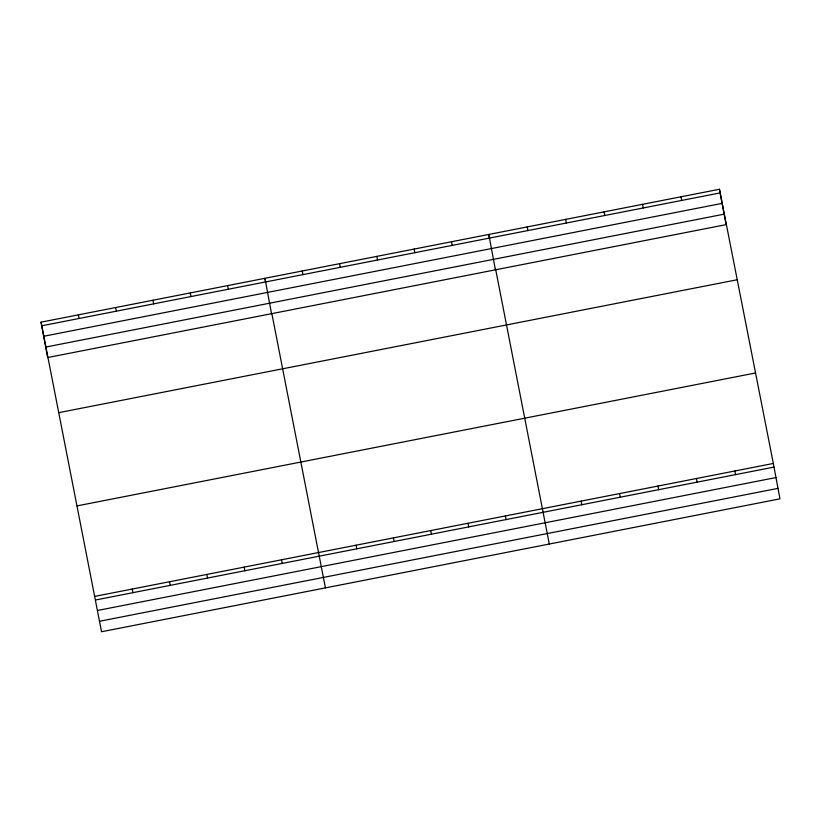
<?xml version="1.0" encoding="UTF-8"?>
<svg xmlns="http://www.w3.org/2000/svg" width="821" height="821" viewBox="0 0 821 821"><rect width="100%" height="100%" fill="white"/><g stroke="black" fill="none" stroke-linecap="round" stroke-linejoin="round"><path stroke-width="1.23" d="M41.05 322.16L719.453 189.261L773.331 463.455L779.95 498.84L101.547 631.739L41.05 322.16L47.669 357.546L726.072 224.646L719.453 189.261M41.727 325.793L720.13 192.904M43.687 336.271L722.09 203.382M45.709 347.067L724.112 214.168M58.825 412.645L737.227 279.745M77.143 505.869L755.546 372.97M94.928 596.354L773.331 463.455M95.605 599.987L774.008 467.087M97.566 610.465L775.968 477.565M99.587 621.261L777.99 488.362M489.532 238.223L488.793 234.447L495.412 269.832M495.463 268.385L549.29 544.025M265.665 282.075L264.926 278.309L271.546 313.694M271.833 313.489L325.424 587.877M734.887 470.987L735.565 474.62M681.009 196.794L681.687 200.427M696.444 478.52L697.121 482.153M642.566 204.326L643.243 207.959M658.001 486.053L658.678 489.685M604.123 211.859L604.8 215.492M619.557 493.575L620.235 497.218M565.679 219.392L566.357 223.025M581.114 501.108L581.791 504.741M527.236 226.924L527.913 230.557M505.356 515.947L506.044 519.58M451.478 241.764L452.166 245.397M468.052 523.254L468.729 526.897M414.174 249.071L414.851 252.704M430.738 530.571L431.415 534.204M376.86 256.378L377.537 260.011M393.423 537.878L394.101 541.511M339.545 263.685L340.222 267.318M356.109 545.185L356.796 548.818M302.231 270.992L302.918 274.635M281.49 559.809L282.167 563.442M227.612 285.616L228.289 289.249M244.176 567.116L244.853 570.749M190.298 292.923L190.975 296.555M206.861 574.423L207.549 578.056M152.983 300.229L153.671 303.873M169.557 581.73L170.234 585.363M115.679 307.547L116.356 311.18M132.243 589.037L132.92 592.68M78.364 314.854L79.042 318.486"/></g></svg>
